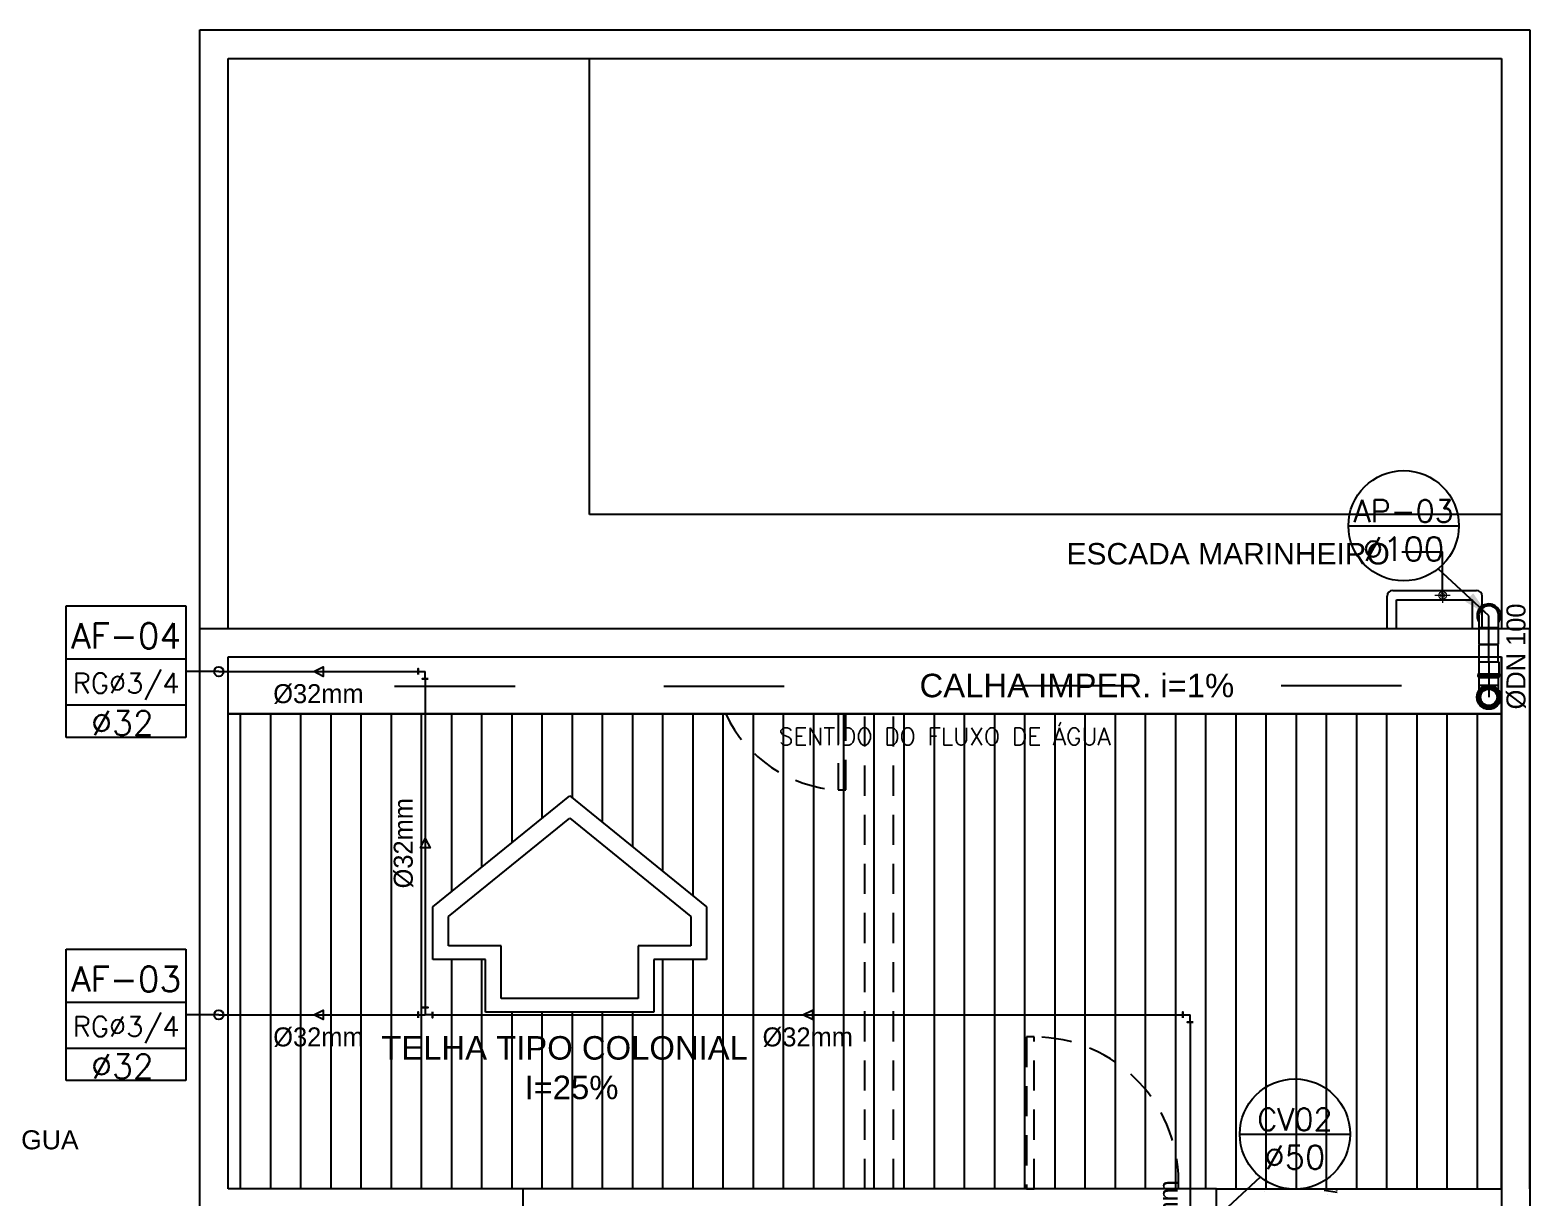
# Model space of a CAD drawing. Header units: millimetres. Extents: x -1292 to 2253, y 326 to 453.
# Drawn here: x 2101.24 to 2109.13, y 358.33 to 364.47 of the extents above; entities that cross this region are included whole.
import ezdxf
from ezdxf.enums import TextEntityAlignment as Align

# ---------------------------------------------------------------- set-up
doc = ezdxf.new("R2010")
doc.units = ezdxf.units.MM
doc.header["$LTSCALE"] = 0.5
doc.linetypes.add('HIDDEN', pattern=[9.525, 6.35, -3.175])
doc.linetypes.add('HIDDENX2', pattern=[0.75, 0.5, -0.25])
for name, color, linetype in [('-HIDRO', 8, 'Continuous'), ('A-PEN-B', 5, 'Continuous'), ('A-PEN-C', 4, 'Continuous'), ('AF', 5, 'Continuous'), ('Eixo', 4, 'HIDDENX2'), ('Esgoto', 5, 'ByLayer'), ('Fluxo', 1, 'Continuous'), ('Prumadas_L', 1, 'Continuous'), ('Prumadas_Q', 3, 'Continuous'), ('Prumadas_T', 2, 'Continuous'), ('TEXTO', 7, 'Continuous')]:
    doc.layers.add(name, color=color, linetype=linetype)
doc.layers.add('COTAS', color=53, linetype='Continuous', lineweight=9)
doc.styles.add('CARIMBO_DADOS', font='arial.ttf', dxfattribs={"height": 0.1})
doc.styles.add('ROMANS', font='romans')

# ---------------------------------------------------------------- blocks, each defined once
blk = doc.blocks.new('CIRCULOS')
at = {"layer": 'COTAS'}
for p, q in [((-4, 0), (4, 0)), ((0, 4), (0, -4))]:
    blk.add_line(p, q, dxfattribs=at)
for radius in [2, 1]:
    blk.add_circle((0, 0), radius, dxfattribs=at)

msp = doc.modelspace()

# ---------------------------------------------------------------- linework, layer by layer
at = {"layer": '-HIDRO', "ltscale": 0.05}
for p, q in [((2102.1321, 361.3212), (2102.1321, 364.4712)), ((2102.1321, 364.4712), (2109.1321, 364.4712)), ((2109.1321, 364.4712), (2109.1321, 361.3212)), ((2102.2821, 361.3212), (2102.2821, 364.3212)), ((2102.2821, 364.3212), (2108.9821, 364.3212)), ((2104.1821, 361.9212), (2104.1821, 364.3212)), ((2108.9821, 364.3212), (2108.9821, 361.3212)), ((2108.9821, 361.9212), (2104.1821, 361.9212)), ((2108.3802, 361.3212), (2108.3802, 361.4912)), ((2108.4102, 361.5212), (2108.8502, 361.5212)), ((2108.4302, 361.4712), (2108.8302, 361.4712)), ((2108.4302, 361.3212), (2108.4302, 361.4712)), ((2108.8302, 361.3212), (2108.8302, 361.4712)), ((2108.8802, 361.3212), (2108.8802, 361.4912)), ((2102.1321, 358.2212), (2102.1321, 361.3212)), ((2102.1321, 358.2212), (2102.1321, 361.3212)), ((2102.1321, 361.3212), (2102.2821, 361.3212)), ((2102.2821, 361.3212), (2109.1321, 361.3212)), ((2109.1321, 361.3212), (2109.1321, 346.8212)), ((2109.1321, 358.3712), (2109.1321, 361.3212)), ((2109.1321, 361.3212), (2109.1321, 355.7712)), ((2102.2821, 358.3712), (2102.2821, 361.1712)), ((2102.2821, 358.3712), (2102.2821, 361.1712)), ((2102.2821, 358.3712), (2102.2821, 361.1712)), ((2102.2821, 361.1712), (2108.9821, 361.1712)), ((2108.9821, 358.3712), (2108.9821, 361.1712)), ((2108.9821, 361.1712), (2108.9821, 358.3712)), ((2108.9821, 361.1712), (2108.9821, 355.7712)), ((2102.2821, 360.8712), (2108.9821, 360.8712)), ((2102.3467, 358.3712), (2102.3467, 360.8712)), ((2102.5055, 358.3712), (2102.5055, 360.8712)), ((2102.6642, 358.3712), (2102.6642, 360.8712)), ((2102.823, 358.3712), (2102.823, 360.8712)), ((2102.9817, 358.3712), (2102.9817, 360.8712)), ((2103.1405, 358.3712), (2103.1405, 360.8712)), ((2103.2992, 358.3712), (2103.2992, 360.8712)), ((2103.458, 359.9363), (2103.458, 360.8712)), ((2103.6167, 360.0652), (2103.6167, 360.8712)), ((2103.7755, 360.194), (2103.7755, 360.8712)), ((2103.9342, 360.3229), (2103.9342, 360.8712)), ((2104.093, 360.4286), (2104.093, 360.8712)), ((2104.2517, 360.2997), (2104.2517, 360.8712)), ((2104.4105, 360.1708), (2104.4105, 360.8712)), ((2104.5692, 360.042), (2104.5692, 360.8712)), ((2104.728, 359.9131), (2104.728, 360.8712)), ((2104.8867, 358.3712), (2104.8867, 360.8712)), ((2105.0455, 358.3712), (2105.0455, 360.8712)), ((2105.2042, 358.3712), (2105.2042, 360.8712)), ((2105.363, 358.3712), (2105.363, 360.8712)), ((2105.5217, 358.3712), (2105.5217, 360.8712)), ((2105.6805, 358.3712), (2105.6805, 360.8712)), ((2105.8392, 358.3712), (2105.8392, 360.8712)), ((2105.998, 358.3712), (2105.998, 360.8712)), ((2106.1567, 358.3712), (2106.1567, 360.8712)), ((2106.3155, 358.3712), (2106.3155, 360.8712)), ((2106.4742, 358.3712), (2106.4742, 360.8712)), ((2106.633, 358.3712), (2106.633, 360.8712)), ((2106.7917, 358.3712), (2106.7917, 360.8712)), ((2106.9505, 358.3712), (2106.9505, 360.8712)), ((2107.1092, 358.3712), (2107.1092, 360.8712)), ((2107.268, 358.3712), (2107.268, 360.8712)), ((2107.4267, 358.3712), (2107.4267, 360.8712)), ((2107.5855, 358.3712), (2107.5855, 360.8712)), ((2107.7442, 358.3712), (2107.7442, 360.8712)), ((2107.903, 358.3712), (2107.903, 360.8712)), ((2108.0617, 358.3712), (2108.0617, 360.8712)), ((2108.2205, 358.3712), (2108.2205, 360.8712)), ((2108.3792, 358.3712), (2108.3792, 360.8712)), ((2108.538, 358.3712), (2108.538, 360.8712)), ((2108.6967, 358.3712), (2108.6967, 360.8712)), ((2108.8555, 358.3712), (2108.8555, 360.8712)), ((2103.458, 358.3712), (2103.458, 359.5782)), ((2103.6167, 358.3712), (2103.6167, 359.5782)), ((2104.5692, 358.3712), (2104.5692, 359.5782)), ((2104.728, 358.3712), (2104.728, 359.5782)), ((2103.7755, 358.3712), (2103.7755, 359.3011)), ((2103.9342, 358.3712), (2103.9342, 359.3011)), ((2104.093, 358.3712), (2104.093, 359.3011)), ((2104.2517, 358.3712), (2104.2517, 359.3011)), ((2104.4105, 358.3712), (2104.4105, 359.3011)), ((2103.8321, 358.3712), (2102.2821, 358.3712)), ((2107.4821, 358.3712), (2103.8321, 358.3712)), ((2103.8321, 358.3712), (2103.8321, 351.3212)), ((2107.4821, 355.7712), (2107.4821, 358.3712)), ((2107.4821, 358.3712), (2108.9821, 358.3712)), ((2108.1162, 358.3627), (2108.1152, 358.3712)), ((2107.7358, 358.356), (2107.7358, 358.356)), ((2108.0494, 358.3655), (2108.1172, 358.355)), ((2108.0646, 358.3407), (2108.0646, 358.3407))]:
    msp.add_line(p, q, dxfattribs=at)
at = {"layer": '-HIDRO', "linetype": 'HIDDEN', "ltscale": 0.05}
for p, q in [((2105.4921, 360.8712), (2105.4921, 360.4712)), ((2105.5321, 360.4712), (2105.5321, 360.8712)), ((2105.6321, 358.3712), (2105.6321, 360.8712)), ((2105.7821, 358.3712), (2105.7821, 360.8712)), ((2105.4921, 360.4712), (2105.5321, 360.4712)), ((2106.5221, 359.1712), (2106.4821, 359.1712)), ((2106.4821, 359.1712), (2106.4821, 358.3712)), ((2106.5221, 358.3712), (2106.5221, 359.1712)), ((2106.4821, 358.3712), (2106.5221, 358.3712))]:
    msp.add_line(p, q, dxfattribs=at)
at = {"layer": '-HIDRO'}
for p, q in [((2103.3582, 359.8553), (2104.0787, 360.4402)), ((2104.0787, 360.4402), (2104.7992, 359.8553)), ((2103.4413, 359.8053), (2104.0787, 360.3227)), ((2104.0787, 360.3227), (2104.7161, 359.8053)), ((2103.3582, 359.5782), (2103.3582, 359.8553)), ((2103.4413, 359.6509), (2103.4413, 359.8053)), ((2104.7161, 359.8053), (2104.7161, 359.6509)), ((2104.7992, 359.8553), (2104.7992, 359.5782)), ((2103.7185, 359.6509), (2103.4413, 359.6509)), ((2103.7185, 359.3738), (2103.7185, 359.6509)), ((2104.7161, 359.6509), (2104.4389, 359.6509)), ((2104.4389, 359.6509), (2104.4389, 359.3738)), ((2103.6353, 359.5782), (2103.3582, 359.5782)), ((2103.6353, 359.3011), (2103.6353, 359.5782)), ((2104.7992, 359.5782), (2104.5221, 359.5782)), ((2104.5221, 359.5782), (2104.5221, 359.3011)), ((2104.4389, 359.3738), (2103.7185, 359.3738)), ((2104.5221, 359.3011), (2103.6353, 359.3011))]:
    msp.add_line(p, q, dxfattribs=at)
msp.add_lwpolyline([(2108.6719, 361.5056), (2108.6719, 361.722), (2108.4575, 361.722)], dxfattribs=at)
at = {"layer": '-HIDRO', "ltscale": 0.05}
for centre, start, end in [((2108.4102, 361.4912), 90, 180), ((2108.8502, 361.4912), 0, 90)]:
    msp.add_arc(centre, 0.03, start, end, dxfattribs=at)
at = {"layer": '-HIDRO', "linetype": 'HIDDEN', "ltscale": 0.05}
for centre, radius, start, end in [((2105.5333, 361.1712), 0.7012, 205.32996, 266.63063), ((2106.5217, 358.4097), 0.7614, 357.096, 89.9664)]:
    msp.add_arc(centre, radius, start, end, dxfattribs=at)
at = {"layer": 'A-PEN-B'}
for centre in [(2102.2321, 361.0941), (2102.2321, 359.2875)]:
    msp.add_circle(centre, 0.025, dxfattribs=at)
at = {"layer": 'A-PEN-C'}
for p, q in [((2108.1771, 361.862), (2108.7574, 361.862)), ((2108.9154, 361.3885), (2108.6491, 361.6359)), ((2102.2821, 361.1712), (2108.9821, 361.1712)), ((2102.2821, 360.8712), (2102.2821, 361.1712)), ((2108.9821, 361.1712), (2108.9821, 360.8712)), ((2108.9821, 360.8712), (2102.2821, 360.8712)), ((2107.605, 358.6603), (2108.1853, 358.6603)), ((2107.447, 358.1868), (2107.7133, 358.4342))]:
    msp.add_line(p, q, dxfattribs=at)
for centre in [(2108.4672, 361.862), (2107.8951, 358.6603)]:
    msp.add_circle(centre, 0.2902, dxfattribs=at)
msp.add_solid([(2108.9154, 361.3885), (2108.7917, 361.4624), (2108.8326, 361.5064)], dxfattribs=at)
at = {"layer": 'AF'}
for p, q in [((2102.2321, 361.0941), (2103.2806, 361.0941)), ((2103.3186, 361.0561), (2103.3186, 359.3255)), ((2102.2321, 359.2875), (2103.2806, 359.2875)), ((2103.3566, 359.2875), (2107.3059, 359.2875)), ((2107.3439, 359.2495), (2107.3439, 357.1103))]:
    msp.add_line(p, q, dxfattribs=at)
at = {"layer": 'AF', "color": 2}
for p, q in [((2103.2806, 361.0941), (2103.3186, 361.0941)), ((2103.3186, 361.0561), (2103.3186, 361.0941)), ((2103.3186, 359.3255), (2103.3186, 359.2875)), ((2103.3186, 359.3255), (2103.3186, 359.2875)), ((2103.2806, 359.2875), (2103.3186, 359.2875)), ((2103.3566, 359.2875), (2103.3186, 359.2875)), ((2107.3059, 359.2875), (2107.3439, 359.2875)), ((2107.3439, 359.2495), (2107.3439, 359.2875))]:
    msp.add_line(p, q, dxfattribs=at)
at = {"layer": 'AF'}
for points in [[(2102.7314, 361.0941, 0), (2102.7814, 361.1191, 0), (2102.7814, 361.0691, 0), (2102.7314, 361.0941, 0)], [(2103.3186, 360.2158, 0), (2103.3436, 360.1658, 0), (2103.2936, 360.1658, 0), (2103.3186, 360.2158, 0)], [(2102.7314, 359.2875, 0), (2102.7814, 359.3125, 0), (2102.7814, 359.2625, 0), (2102.7314, 359.2875, 0)], [(2105.3063, 359.2875, 0), (2105.3563, 359.3125, 0), (2105.3563, 359.2625, 0), (2105.3063, 359.2875, 0)]]:
    msp.add_polyline3d(points, dxfattribs=at)
at = {"layer": 'AF', "color": 2, "extrusion": (-1, 0, 0)}
for centre in [(-361.0941, 0, -2103.2806), (-359.2875, 0, -2103.2806), (-359.2875, 0, -2107.3059)]:
    msp.add_circle(centre, 0.016, dxfattribs=at)
at = {"layer": 'AF', "color": 2, "extrusion": (0, -1, 0)}
for centre in [(2103.3186, 0, -361.0561), (2107.3439, 0, -359.2495)]:
    msp.add_circle(centre, 0.016, dxfattribs=at)
at = {"layer": 'AF', "color": 2, "extrusion": (0, 1, 0)}
msp.add_circle((-2103.3186, 0, 359.3255), 0.016, dxfattribs=at)
msp.add_circle((-2103.3186, 0, 359.3255), 0.016, dxfattribs=at)
at = {"layer": 'AF', "color": 2, "extrusion": (1, 0, 0)}
msp.add_circle((359.2875, 0, 2103.3566), 0.016, dxfattribs=at)
at = {"layer": 'Eixo'}
for p, q in [((2108.9154, 361.2351), (2108.9154, 361.3885)), ((2108.9154, 361.3885, -0.1637), (2108.9154, 361.3885)), ((2108.9154, 361.146), (2108.9154, 361.2351)), ((2108.9154, 361.146), (2108.9154, 361.1042)), ((2108.9154, 361.1125), (2108.9154, 361.1042)), ((2108.9154, 361.1125), (2108.9154, 360.9591)), ((2108.9154, 360.9591, -0.1637), (2108.9154, 360.9591))]:
    msp.add_line(p, q, dxfattribs=at)
at = {"layer": 'Esgoto', "color": 2}
for p, q in [((2108.8991, 361.4481), (2108.8931, 361.4462)), ((2108.9008, 361.4468), (2108.896, 361.4453)), ((2108.9069, 361.4497), (2108.8991, 361.4481)), ((2108.9053, 361.4477), (2108.9008, 361.4468)), ((2108.9101, 361.4483), (2108.9053, 361.4477)), ((2108.9149, 361.4503), (2108.9069, 361.4497)), ((2108.9155, 361.4485), (2108.9101, 361.4483)), ((2108.9254, 361.4495), (2108.9149, 361.4503)), ((2108.9215, 361.4482), (2108.9155, 361.4485)), ((2108.9248, 361.4478), (2108.9215, 361.4482)), ((2108.9301, 361.4467), (2108.9248, 361.4478)), ((2108.932, 361.448), (2108.9254, 361.4495)), ((2108.9345, 361.4454), (2108.9301, 361.4467)), ((2108.9366, 361.4466), (2108.932, 361.448)), ((2108.9413, 361.4446), (2108.9366, 361.4466)), ((2108.8538, 361.3944), (2108.8536, 361.3892)), ((2108.8536, 361.3892), (2108.8539, 361.3824)), ((2108.8548, 361.4007), (2108.8538, 361.3944)), ((2108.8539, 361.3824), (2108.8549, 361.3758)), ((2108.8566, 361.4075), (2108.8548, 361.4007)), ((2108.8549, 361.3758), (2108.8561, 361.3711)), ((2108.8556, 361.3944), (2108.8554, 361.3885)), ((2108.8554, 361.3885), (2108.8556, 361.383)), ((2108.8562, 361.3985), (2108.8556, 361.3944)), ((2108.8556, 361.383), (2108.8562, 361.3787)), ((2108.8561, 361.3711), (2108.8582, 361.3651)), ((2108.8568, 361.4018), (2108.8562, 361.3985)), ((2108.8562, 361.3787), (2108.8573, 361.3734)), ((2108.8599, 361.4159), (2108.8566, 361.4075)), ((2108.8578, 361.4054), (2108.8568, 361.4018)), ((2108.8573, 361.3734), (2108.8584, 361.3698)), ((2108.859, 361.4091), (2108.8578, 361.4054)), ((2108.8584, 361.3698), (2108.8597, 361.3662)), ((2108.8617, 361.4154), (2108.859, 361.4091)), ((2108.8624, 361.4204), (2108.8599, 361.4159)), ((2108.8658, 361.4224), (2108.8617, 361.4154)), ((2108.8663, 361.4261), (2108.8624, 361.4204)), ((2108.8637, 361.3921), (2108.8636, 361.3885)), ((2108.8636, 361.3885), (2108.8636, 361.3248)), ((2108.8644, 361.3973), (2108.8637, 361.3921)), ((2108.8659, 361.4038), (2108.8644, 361.3973)), ((2108.8687, 361.4262), (2108.8658, 361.4224)), ((2108.8676, 361.4085), (2108.8659, 361.4038)), ((2108.8715, 361.4321), (2108.8663, 361.4261)), ((2108.8692, 361.412), (2108.8676, 361.4085)), ((2108.872, 361.43), (2108.8687, 361.4262)), ((2108.8716, 361.4162), (2108.8692, 361.412)), ((2108.8758, 361.436), (2108.8715, 361.4321)), ((2108.8744, 361.4202), (2108.8716, 361.4162)), ((2108.8752, 361.4331), (2108.872, 361.43)), ((2108.8779, 361.4242), (2108.8744, 361.4202)), ((2108.8782, 361.4356), (2108.8752, 361.4331)), ((2108.8796, 361.4389), (2108.8758, 361.436)), ((2108.8816, 361.4277), (2108.8779, 361.4242)), ((2108.8814, 361.438), (2108.8782, 361.4356)), ((2108.8833, 361.4413), (2108.8796, 361.4389)), ((2108.8848, 361.4402), (2108.8814, 361.438)), ((2108.8892, 361.4331), (2108.8816, 361.4277)), ((2108.8878, 361.4439), (2108.8833, 361.4413)), ((2108.8889, 361.4424), (2108.8848, 361.4402)), ((2108.8931, 361.4462), (2108.8878, 361.4439)), ((2108.8933, 361.4443), (2108.8889, 361.4424)), ((2108.8961, 361.4365), (2108.8892, 361.4331)), ((2108.896, 361.4453), (2108.8933, 361.4443)), ((2108.9051, 361.4392), (2108.8961, 361.4365)), ((2108.9123, 361.4402), (2108.9051, 361.4392)), ((2108.9216, 361.4399), (2108.9123, 361.4402)), ((2108.9305, 361.438), (2108.9216, 361.4399)), ((2108.9363, 361.4358), (2108.9305, 361.438)), ((2108.9401, 361.4432), (2108.9345, 361.4454)), ((2108.9424, 361.4326), (2108.9363, 361.4358)), ((2108.9446, 361.4409), (2108.9401, 361.4432)), ((2108.9469, 361.4417), (2108.9413, 361.4446)), ((2108.9471, 361.4294), (2108.9424, 361.4326)), ((2108.9493, 361.438), (2108.9446, 361.4409)), ((2108.9529, 361.4376), (2108.9469, 361.4417)), ((2108.9538, 361.4232), (2108.9471, 361.4294)), ((2108.953, 361.4353), (2108.9493, 361.438)), ((2108.957, 361.4342), (2108.9529, 361.4376)), ((2108.9549, 361.4337), (2108.953, 361.4353)), ((2108.9583, 361.4174), (2108.9538, 361.4232)), ((2108.9583, 361.4304), (2108.9549, 361.4337)), ((2108.9613, 361.4299), (2108.957, 361.4342)), ((2108.9637, 361.4241), (2108.9583, 361.4304)), ((2108.9609, 361.4131), (2108.9583, 361.4174)), ((2108.9631, 361.4086), (2108.9609, 361.4131)), ((2108.9654, 361.4248), (2108.9613, 361.4299)), ((2108.9651, 361.4028), (2108.9631, 361.4086)), ((2108.9669, 361.4193), (2108.9637, 361.4241)), ((2108.9668, 361.3942), (2108.9651, 361.4028)), ((2108.9696, 361.4181), (2108.9654, 361.4248)), ((2108.9671, 361.3885), (2108.9668, 361.3942)), ((2108.9686, 361.4161), (2108.9669, 361.4193)), ((2108.9671, 361.3248), (2108.9671, 361.3885)), ((2108.9714, 361.4101), (2108.9686, 361.4161)), ((2108.9727, 361.4115), (2108.9696, 361.4181)), ((2108.9698, 361.3634), (2108.9728, 361.3713)), ((2108.9733, 361.4041), (2108.9714, 361.4101)), ((2108.9743, 361.4071), (2108.9727, 361.4115)), ((2108.9728, 361.3713), (2108.9747, 361.3794)), ((2108.9731, 361.3665), (2108.9752, 361.3732)), ((2108.9746, 361.398), (2108.9733, 361.4041)), ((2108.9762, 361.3993), (2108.9743, 361.4071)), ((2108.9753, 361.3904), (2108.9746, 361.398)), ((2108.9747, 361.3794), (2108.9753, 361.3857)), ((2108.9752, 361.3732), (2108.9764, 361.3789)), ((2108.9753, 361.3857), (2108.9753, 361.3904)), ((2108.977, 361.3931), (2108.9762, 361.3993)), ((2108.9764, 361.3789), (2108.9771, 361.3864)), ((2108.9771, 361.3864), (2108.977, 361.3931)), ((2108.8582, 361.3651), (2108.86, 361.361)), ((2108.8597, 361.3662), (2108.8611, 361.363)), ((2108.86, 361.361), (2108.8636, 361.3547)), ((2108.8611, 361.363), (2108.8625, 361.3602)), ((2108.8625, 361.3602), (2108.8636, 361.3581)), ((2108.9671, 361.3248), (2108.8636, 361.3248)), ((2108.8636, 361.3248), (2108.8636, 361.2391)), ((2108.9671, 361.3581), (2108.9698, 361.3634)), ((2108.9671, 361.3547), (2108.9701, 361.3599)), ((2108.9671, 361.2391), (2108.9671, 361.3248)), ((2108.9701, 361.3599), (2108.9731, 361.3665)), ((2108.8636, 361.2391), (2108.9671, 361.2391)), ((2108.8636, 361.2391), (2108.8676, 361.2351)), ((2108.9631, 361.2351), (2108.8676, 361.2351)), ((2108.9631, 361.2351), (2108.9671, 361.2391)), ((2108.8623, 361.146), (2108.8623, 361.0824)), ((2108.8623, 361.146), (2108.9684, 361.146)), ((2108.9684, 361.146), (2108.9684, 361.0824)), ((2108.8595, 361.0812), (2108.8572, 361.0787)), ((2108.8572, 361.0787), (2108.8572, 361.0708)), ((2108.8572, 361.0787), (2108.9735, 361.0787)), ((2108.8591, 361.0684), (2108.8572, 361.0708)), ((2108.8572, 361.0708), (2108.9735, 361.0708)), ((2108.8622, 361.0668), (2108.8591, 361.0684)), ((2108.8591, 361.0684), (2108.9717, 361.0684)), ((2108.8623, 361.0824), (2108.8595, 361.0812)), ((2108.8595, 361.0812), (2108.9712, 361.0812)), ((2108.8622, 361.063), (2108.8622, 361.0668)), ((2108.8622, 361.0668), (2108.9685, 361.0668)), ((2108.8627, 361.0625), (2108.8622, 361.063)), ((2108.8622, 361.063), (2108.9685, 361.063)), ((2108.8623, 361.0824), (2108.9684, 361.0824)), ((2108.8627, 361.0625), (2108.968, 361.0625)), ((2108.8636, 361.0625), (2108.8636, 361.0228)), ((2108.9671, 361.0228), (2108.9671, 361.0625)), ((2108.968, 361.0625), (2108.9685, 361.063)), ((2108.9684, 361.0824), (2108.9712, 361.0812)), ((2108.9685, 361.0668), (2108.9717, 361.0684)), ((2108.9685, 361.063), (2108.9685, 361.0668)), ((2108.9712, 361.0812), (2108.9735, 361.0787)), ((2108.9717, 361.0684), (2108.9735, 361.0708)), ((2108.9735, 361.0787), (2108.9735, 361.0708)), ((2108.8636, 361.0228), (2108.8636, 360.9956)), ((2108.8636, 361.0228), (2108.9671, 361.0228)), ((2108.9671, 360.9956), (2108.9671, 361.0228)), ((2108.9154, 360.9591, 0.1637), (2108.9154, 360.9591))]:
    msp.add_line(p, q, dxfattribs=at)
at = {"layer": 'Esgoto', "color": 3}
for points in [[(2108.8654, 361.146, 0), (2108.8654, 361.2351, 0)], [(2108.9654, 361.146, 0), (2108.9654, 361.2351, 0)]]:
    msp.add_polyline3d(points, dxfattribs=at)
at = {"layer": 'Esgoto', "color": 2}
for radius in [0.0633, 0.0575, 0.05, 0.0498, 0.0434]:
    msp.add_circle((2108.9154, 360.9591), radius, dxfattribs=at)
at = {"layer": 'Fluxo'}
for p, q in [((2103.1573, 361.0168), (2103.6325, 361.0168)), ((2103.6325, 361.0168), (2103.7909, 361.0168)), ((2104.5744, 361.0168), (2105.0496, 361.0168)), ((2105.0496, 361.0168), (2105.208, 361.0168)), ((2106.4057, 361.0212), (2106.8809, 361.0212)), ((2106.8809, 361.0212), (2107.0393, 361.0212)), ((2107.8228, 361.0212), (2108.298, 361.0212)), ((2108.298, 361.0212), (2108.4564, 361.0212))]:
    msp.add_line(p, q, dxfattribs=at)
at = {"layer": 'Prumadas_L'}
for p, q in [((2101.4285, 361.1611), (2102.0594, 361.1611)), ((2102.2321, 361.0941), (2102.0594, 361.0941)), ((2101.4285, 360.9191), (2102.0594, 360.9191)), ((2101.4285, 359.3546), (2102.0594, 359.3546)), ((2102.2321, 359.2875), (2102.0594, 359.2875)), ((2101.4285, 359.1126), (2102.0594, 359.1126))]:
    msp.add_line(p, q, dxfattribs=at)
at = {"layer": 'Prumadas_Q'}
for p, q in [((2101.4285, 361.4403), (2102.0594, 361.4403)), ((2101.4285, 360.7479), (2101.4285, 361.4403)), ((2102.0594, 361.4403), (2102.0594, 360.7479)), ((2102.0594, 360.7479), (2101.4285, 360.7479)), ((2101.4285, 359.6338), (2102.0594, 359.6338)), ((2101.4285, 358.9413), (2101.4285, 359.6338)), ((2102.0594, 359.6338), (2102.0594, 358.9413)), ((2102.0594, 358.9413), (2101.4285, 358.9413))]:
    msp.add_line(p, q, dxfattribs=at)

# ---------------------------------------------------------------- block references
at = {"layer": '-HIDRO', "xscale": 0.01, "yscale": 0.01, "zscale": 0.01, "rotation": 270}
msp.add_blockref('CIRCULOS', (2108.6719, 361.4956), dxfattribs=at)

# ---------------------------------------------------------------- texts
at = {"layer": '-HIDRO', "style": 'CARIMBO_DADOS'}
for s, height, p in [('ESCADA MARINHEIRO', 0.113, (2106.6929, 361.658)), ('CALHA IMPER. i=1%%%', 0.123653, (2105.9198, 360.9592)), ('TELHA TIPO COLONIAL', 0.123653, (2103.087, 359.052)), (' I=25%%%', 0.12365, (2103.7927, 358.8438))]:
    msp.add_text(s, height=height, dxfattribs=at).set_placement(p)
at = {"layer": '-HIDRO', "insert": (2100.6624, 358.6292), "char_height": 0.1, "attachment_point": 5, "style": 'CARIMBO_DADOS'}
msp.add_mtext("PROJ. DA CAIXA D'ÁGUA", dxfattribs=at)
at = {"layer": 'A-PEN-C', "style": 'ROMANS'}
for s, height, p in [('AP-03', 0.117, (2108.4672, 361.8805)), ('%%C100', 0.12468, (2108.4665, 361.6774)), ('CV02', 0.117, (2107.8951, 358.6788)), ('%%C50', 0.12468, (2107.8944, 358.4757))]:
    msp.add_text(s, height=height, dxfattribs=at).set_placement(p, align=Align.CENTER)
at = {"layer": 'Prumadas_T', "style": 'ROMANS'}
for s, height, p in [('AF-04', 0.1323, (2101.7442, 361.2164)), ('RG%%C3/4', 0.10584, (2101.7448, 360.9801)), ('%%C32', 0.12807, (2101.7252, 360.7591)), ('SENTIDO DO FLUXO DE ÁGUA', 0.09, (2106.0524, 360.7077)), ('AF-03', 0.1323, (2101.7442, 359.4099)), ('RG%%C3/4', 0.10584, (2101.7448, 359.1735)), ('%%C32', 0.12807, (2101.7252, 358.9525))]:
    msp.add_text(s, height=height, rotation=0, dxfattribs=at).set_placement(p, align=Align.CENTER)
at = {"layer": 'TEXTO'}
for s, p in [('ØDN 100', (2109.0581, 361.1738)), ('Ø32mm', (2103.2026, 360.1908)), ('Ø32mm', (2107.2279, 358.1799))]:
    msp.add_text(s, height=0.1, rotation=90, dxfattribs=at).set_placement(p, align=Align.MIDDLE_CENTER)
for p in [(2102.7564, 360.9781), (2102.7564, 359.1715), (2105.3313, 359.1715)]:
    msp.add_text('Ø32mm', height=0.1, dxfattribs=at).set_placement(p, align=Align.MIDDLE_CENTER)

doc.saveas('drawing.dxf')
